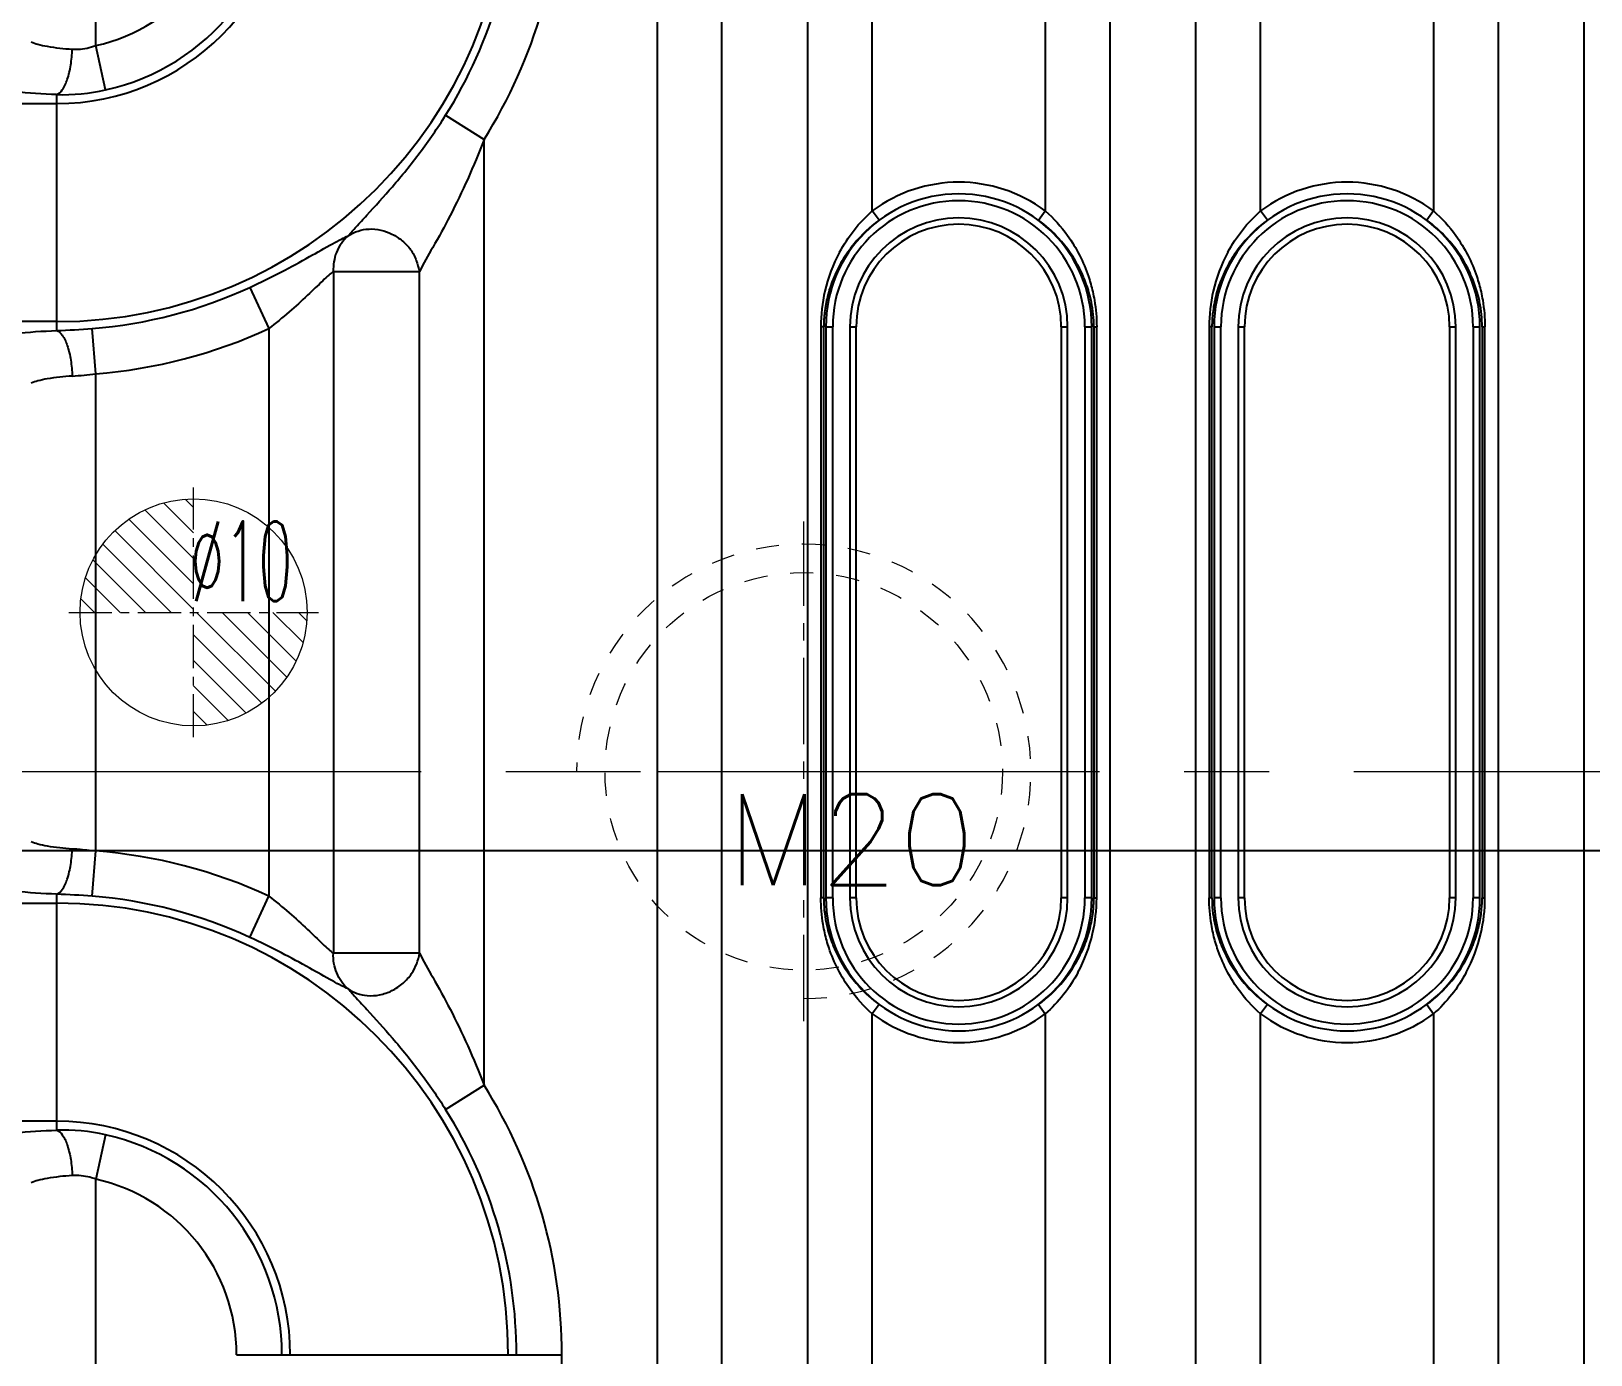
# Model space of a CAD drawing. Header units: millimetres. Extents: x 699 to 6116, y -3115 to -1923.
# Drawn here: x 881.8 to 950.5, y -2448.7 to -2390.5 of the extents above; entities that cross this region are included whole.
import ezdxf
from ezdxf.enums import TextEntityAlignment as Align

# ---------------------------------------------------------------- set-up
doc = ezdxf.new("R2010")
doc.units = ezdxf.units.MM
doc.header["$LTSCALE"] = 16.335
doc.header["$PDMODE"] = 3
doc.header["$PDSIZE"] = 0.3125
doc.linetypes.add('CENTER', pattern=[0.6, 0.375, -0.075, 0.075, -0.075])
doc.linetypes.add('HIDDEN', pattern=[0.2, 0.1, -0.1])
doc.layers.get('0').update_dxf_attribs({"linetype": 'CONTINUOUS'})
doc.layers.get('Defpoints').update_dxf_attribs({"linetype": 'CONTINUOUS'})
for name, color, linetype, lineweight in [('center', 1, 'CENTER', 9), ('epin', 13, 'CONTINUOUS', 9), ('screw', 33, 'CONTINUOUS', 13)]:
    doc.layers.add(name, color=color, linetype=linetype, lineweight=lineweight)
doc.styles.get("Standard").update_dxf_attribs({"font": 'txt', "width": 0.8})
doc.styles.add('TXT', font='txt.shx', dxfattribs={"bigfont": 'gbcbig.shx'})
doc.styles.add('TXT05', font='txt.shx', dxfattribs={"width": 0.5, "bigfont": 'gbcbig.shx'})
doc.dimstyles.get("Standard").update_dxf_attribs({"dimtxt": 0.15625, "dimasz": 0.1875, "dimexe": 0.125, "dimexo": 0.0625, "dimtad": 0, "dimtih": 1, "dimtoh": 1, "dimdsep": 46, "dimtxsty": 'Standard', "dimcen": 0.09, "dimadec": 0, "dimazin": 0, "dimtp": 0.01, "dimtm": 0.01, "dimtfac": 1, "dimtofl": 0, "dimtmove": 0, "dimatfit": 3, "dimfxl": 0, "dimtolj": 1, "dimarcsym": 0})

# ---------------------------------------------------------------- blocks, each defined once
blk = doc.blocks.new('screw_m20_g')
at = {"layer": 'screw', "color": 1, "linetype": 'CENTER', "ltscale": 0.621977}
for p, q in [((0, -11), (0, 11)), ((-11, 0), (11, 0))]:
    blk.add_line(p, q, dxfattribs=at)
at = {"layer": 'screw', "linetype": 'HIDDEN', "ltscale": 0.621977}
blk.add_circle((0, 0), 8.75, dxfattribs=at)
at = {"layer": 'screw', "color": 92, "linetype": 'HIDDEN', "ltscale": 0.621977}
blk.add_arc((0, 0), 10, 270, 180, dxfattribs=at)
at = {"layer": 'screw', "color": 6, "style": 'TXT'}
blk.add_text('M20', height=4, dxfattribs=at).set_placement((-3.4, -5))
blk = doc.blocks.new('*D698')
at = {"color": 4, "lineweight": -2}
blk.add_line((793.157, -2423.043), (749.752, -2423.043), dxfattribs=at)
at = {"layer": 'Defpoints', "color": 0}
for p in [(749.752, -2423.043), (793.22, -2423.043), (1045.847, -2423.043)]:
    blk.add_point(p, dxfattribs=at)
at = {"color": 6, "insert": (739.752, -2423.043), "char_height": 10, "attachment_point": 5}
blk.add_mtext('\\A1;0.00', dxfattribs=at)
blk = doc.blocks.new('epin_ejp_10')
at = {"layer": 'epin'}
h = blk.add_hatch(dxfattribs=at)
h.set_pattern_fill('_ANSI31', color=123, scale=0.25, angle=90, style=0)
h.set_pattern_definition([(135, (-2152.64246, 412.4307), (-0.561266, -0.561266), [])])
h.paths.add_polyline_path([(0, 5, 0.414214), (-5, 0), (0, 0)])
h.paths.add_polyline_path([(5, 0), (0, 0), (0, -5, 0.414214)])
at = {"layer": 'epin', "color": 1, "linetype": 'CENTER', "ltscale": 0.310989}
for p, q in [((0, -5.5), (0, 5.5)), ((-5.5, 0), (5.5, 0))]:
    blk.add_line(p, q, dxfattribs=at)
at = {"layer": 'epin'}
blk.add_circle((0, 0), 5, dxfattribs=at)
at = {"layer": 'epin', "color": 6, "style": 'TXT05', "width": 0.5}
blk.add_text('%%c10', height=3.5, dxfattribs=at).set_placement((2.096, 2.25), align=Align.MIDDLE)
blk = doc.blocks.new('986')
at = {"layer": 'epin'}
blk.add_blockref('epin_ejp_10', (-3352.807, -119.67), dxfattribs=at)
blk = doc.blocks.new('*D755')
at = {"color": 4, "lineweight": -2}
blk.add_line((976.485, -2331.543), (755.484, -2331.543), dxfattribs=at)
at = {"layer": 'Defpoints', "color": 0}
for p in [(755.484, -2331.543), (976.547, -2331.543), (1045.847, -2423.043)]:
    blk.add_point(p, dxfattribs=at)
at = {"color": 6, "insert": (741.484, -2331.543), "char_height": 10, "attachment_point": 5}
blk.add_mtext('\\A1;91.50', dxfattribs=at)
blk = doc.blocks.new('*D756')
at = {"color": 4, "lineweight": -2}
for p, q in [((795.484, -2426.543), (775.484, -2436.647)), ((956.985, -2426.543), (795.484, -2426.543)), ((775.484, -2436.647), (755.484, -2436.647))]:
    blk.add_line(p, q, dxfattribs=at)
at = {"layer": 'Defpoints', "color": 0}
for p in [(1045.847, -2423.043), (957.047, -2426.543), (755.484, -2436.647)]:
    blk.add_point(p, dxfattribs=at)
at = {"color": 6, "insert": (744.151, -2436.647), "char_height": 10, "attachment_point": 5}
blk.add_mtext('\\A1;3.50', dxfattribs=at)
blk = doc.blocks.new('*D757')
at = {"color": 4, "lineweight": -2}
blk.add_line((976.485, -2500.543), (755.484, -2500.543), dxfattribs=at)
at = {"layer": 'Defpoints', "color": 0}
for p in [(1045.847, -2423.043), (755.484, -2500.543), (976.547, -2500.543)]:
    blk.add_point(p, dxfattribs=at)
at = {"color": 6, "insert": (740.151, -2500.543), "char_height": 10, "attachment_point": 5}
blk.add_mtext('\\A1;77.50', dxfattribs=at)
blk = doc.blocks.new('*D758')
at = {"color": 4, "lineweight": -2}
blk.add_line((890.285, -2596.043), (755.484, -2596.043), dxfattribs=at)
at = {"layer": 'Defpoints', "color": 0}
for p in [(1045.847, -2423.043), (755.484, -2596.043), (890.347, -2596.043)]:
    blk.add_point(p, dxfattribs=at)
at = {"color": 6, "insert": (738.151, -2596.043), "char_height": 10, "attachment_point": 5}
blk.add_mtext('\\A1;173.00', dxfattribs=at)
blk = doc.blocks.new('*D759')
at = {"color": 4, "lineweight": -2}
blk.add_line((895.847, -2600.255), (895.847, -2670.053), dxfattribs=at)
at = {"layer": 'Defpoints', "color": 0}
for p in [(1045.847, -2423.043), (895.847, -2600.193), (895.847, -2670.053)]:
    blk.add_point(p, dxfattribs=at)
at = {"color": 6, "insert": (895.847, -2686.72), "char_height": 10, "attachment_point": 5, "rotation": 90}
blk.add_mtext('\\A1;150.00', dxfattribs=at)

msp = doc.modelspace()

# ---------------------------------------------------------------- linework, layer by layer
at = {"color": 7, "linetype": 'Continuous'}
for p, q in [((912.231, -2339.094), (912.231, -2492.991)), ((916.022, -2492.991), (916.022, -2339.094)), ((929.325, -2339.094), (929.325, -2492.991)), ((933.116, -2492.991), (933.116, -2339.094)), ((946.418, -2339.094), (946.418, -2492.991)), ((950.209, -2492.991), (950.209, -2339.094)), ((909.389, -2339.677), (909.389, -2492.408)), ((884.678, -2391.095), (884.678, -2350.685)), ((918.865, -2398.374), (918.865, -2377.404)), ((926.481, -2377.404), (926.481, -2398.374)), ((935.959, -2398.374), (935.959, -2377.404)), ((943.575, -2377.404), (943.575, -2398.374)), ((885.113, -2393.047), (884.678, -2391.095)), ((882.956, -2393.253), (882.956, -2403.64)), ((877.264, -2393.646), (882.956, -2393.646)), ((900.08, -2394.162), (901.772, -2395.229)), ((901.772, -2436.856), (901.772, -2395.229)), ((919.165, -2398.776), (918.865, -2398.374)), ((926.181, -2398.776), (926.481, -2398.374)), ((936.259, -2398.776), (935.959, -2398.374)), ((943.575, -2398.374), (943.275, -2398.776)), ((895.138, -2401.04), (895.138, -2431.046)), ((895.138, -2401.04), (898.928, -2401.04)), ((898.928, -2431.046), (898.928, -2401.04)), ((891.455, -2401.738), (892.294, -2403.553)), ((882.956, -2403.246), (877.264, -2403.246)), ((884.678, -2405.541), (884.524, -2403.547)), ((892.294, -2403.553), (892.294, -2428.532)), ((916.602, -2403.474), (916.602, -2428.611)), ((916.726, -2403.474), (916.602, -2403.474)), ((916.726, -2428.611), (916.726, -2403.474)), ((916.822, -2403.474), (916.822, -2428.611)), ((916.822, -2403.474), (917.123, -2403.474)), ((917.123, -2428.611), (917.123, -2403.474)), ((917.884, -2403.474), (917.884, -2428.611)), ((917.884, -2403.474), (918.16, -2403.474)), ((918.16, -2428.611), (918.16, -2403.474)), ((927.187, -2403.474), (927.187, -2428.611)), ((927.187, -2403.474), (927.463, -2403.474)), ((927.463, -2428.611), (927.463, -2403.474)), ((928.224, -2403.474), (928.224, -2428.611)), ((928.224, -2403.474), (928.525, -2403.474)), ((928.525, -2428.611), (928.525, -2403.474)), ((928.62, -2403.474), (928.62, -2428.611)), ((928.62, -2403.474), (928.745, -2403.474)), ((928.745, -2428.611), (928.745, -2403.474)), ((933.696, -2403.474), (933.696, -2428.611)), ((933.82, -2403.474), (933.696, -2403.474)), ((933.82, -2428.611), (933.82, -2403.474)), ((933.915, -2403.474), (933.915, -2428.611)), ((933.915, -2403.474), (934.216, -2403.474)), ((934.216, -2428.611), (934.216, -2403.474)), ((934.977, -2403.474), (934.977, -2428.611)), ((934.977, -2403.474), (935.253, -2403.474)), ((935.253, -2428.611), (935.253, -2403.474)), ((944.281, -2403.474), (944.281, -2428.611)), ((944.281, -2403.474), (944.556, -2403.474)), ((944.556, -2428.611), (944.556, -2403.474)), ((945.317, -2403.474), (945.317, -2428.611)), ((945.317, -2403.474), (945.618, -2403.474)), ((945.618, -2428.611), (945.618, -2403.474)), ((945.714, -2403.474), (945.714, -2428.611)), ((945.714, -2403.474), (945.838, -2403.474)), ((945.838, -2428.611), (945.838, -2403.474)), ((884.678, -2426.544), (884.678, -2405.541)), ((884.524, -2428.538), (884.678, -2426.544)), ((882.956, -2428.445), (882.956, -2438.833)), ((891.455, -2430.347), (892.294, -2428.532)), ((916.726, -2428.611), (916.602, -2428.611)), ((917.123, -2428.611), (916.822, -2428.611)), ((918.16, -2428.611), (917.884, -2428.611)), ((927.463, -2428.611), (927.187, -2428.611)), ((928.525, -2428.611), (928.224, -2428.611)), ((928.62, -2428.611), (928.745, -2428.611)), ((933.82, -2428.611), (933.696, -2428.611)), ((934.216, -2428.611), (933.915, -2428.611)), ((935.253, -2428.611), (934.977, -2428.611)), ((944.556, -2428.611), (944.281, -2428.611)), ((945.618, -2428.611), (945.317, -2428.611)), ((945.714, -2428.611), (945.838, -2428.611)), ((877.264, -2428.839), (882.956, -2428.839)), ((898.928, -2431.046), (895.138, -2431.046)), ((919.165, -2433.31), (918.865, -2433.712)), ((926.181, -2433.31), (926.481, -2433.712)), ((936.259, -2433.31), (935.959, -2433.712)), ((943.275, -2433.31), (943.575, -2433.712)), ((918.865, -2454.682), (918.865, -2433.712)), ((926.481, -2433.712), (926.481, -2454.682)), ((935.959, -2454.682), (935.959, -2433.712)), ((943.575, -2433.712), (943.575, -2454.682)), ((900.08, -2437.923), (901.772, -2436.856)), ((882.956, -2438.439), (877.264, -2438.439)), ((885.113, -2439.038), (884.679, -2440.99)), ((884.678, -2481.4), (884.678, -2440.99)), ((890.877, -2448.721), (905.2, -2448.721)), ((905.2, -2485.422), (905.2, -2448.721))]:
    msp.add_line(p, q, dxfattribs=at)
for centre, radius, start, end in [((882.956, -2383.364), 19.882, 270, 0), ((882.956, -2383.364), 10.283, 270, 360), ((882.956, -2383.364), 7.921, 282.5589, 0), ((882.956, -2383.364), 9.921, 282.5589, 360), ((882.956, -2383.364), 20.244, 327.76467, 0), ((882.956, -2383.364), 22.244, 327.76473, 360), ((883.214, -2384.533), 8.724, 268.30464, 282.57351), ((922.673, -2403.474), 5.852, 0, 180), ((922.673, -2403.474), 6.365, 53.25301, 126.74695), ((939.767, -2403.474), 5.852, 0, 180), ((939.767, -2403.474), 6.365, 53.25404, 126.74685), ((922.673, -2403.474), 5.551, 0, 180), ((939.767, -2403.474), 5.551, 0, 180), ((922.673, -2403.474), 4.79, 0, 180), ((922.907, -2403.801), 6.265, 126.67171, 140.62547), ((922.673, -2403.474), 4.514, 0, 180), ((922.433, -2403.808), 6.275, 42.45415, 53.31992), ((939.767, -2403.474), 4.79, 0, 180), ((940.001, -2403.801), 6.265, 126.67169, 140.62346), ((939.767, -2403.474), 4.514, 0, 180), ((939.526, -2403.808), 6.275, 42.45432, 53.32018), ((923.467, -2403.441), 6.86, 151.72689, 167.09518), ((922.778, -2403.693), 6.097, 140.63766, 149.14027), ((940.561, -2403.441), 6.86, 151.70966, 167.07647), ((939.871, -2403.693), 6.097, 140.63559, 149.13674), ((922.63, -2403.604), 5.924, 149.14632, 157.87272), ((939.724, -2403.604), 5.924, 149.14287, 157.86902), ((882.956, -2383.364), 20.244, 274.44061, 294.8221), ((922.452, -2403.531), 5.732, 157.87929, 165.89357), ((939.545, -2403.531), 5.732, 157.87541, 165.89131), ((923.591, -2403.478), 6.989, 167.02371, 179.96408), ((922.29, -2403.488), 5.564, 165.90794, 173.29318), ((922.99, -2403.491), 5.631, 0.17074, 11.28681), ((940.681, -2403.478), 6.985, 167.00259, 179.96792), ((939.384, -2403.489), 5.565, 165.90609, 173.2916), ((940.083, -2403.491), 5.631, 0.17075, 11.28696), ((922.184, -2403.475), 5.457, 173.30785, 179.99251), ((939.275, -2403.474), 5.455, 173.30511, 179.99397), ((881.081, -2358.659), 45.02, 272.38701, 274.38544), ((882.956, -2383.364), 22.244, 274.44061, 294.82209), ((882.648, -2389.755), 15.917, 273.58983, 277.32721), ((882.956, -2448.721), 22.244, 65.17791, 85.55939), ((881.188, -2471.612), 43.203, 85.57253, 87.65502), ((882.956, -2448.721), 20.244, 65.17789, 85.55939), ((922.356, -2428.595), 5.63, 180.16987, 191.2763), ((922.673, -2428.611), 5.852, 180, 0), ((922.673, -2428.611), 5.551, 180, 360), ((922.673, -2428.611), 4.79, 180, 360), ((922.673, -2428.611), 4.514, 180, 0), ((921.759, -2428.607), 6.985, 347.00281, 359.96793), ((923.165, -2428.611), 5.455, 353.30518, 359.99397), ((939.451, -2428.595), 5.631, 180.17074, 191.28669), ((939.767, -2428.611), 5.852, 180, 0), ((939.767, -2428.611), 5.551, 180, 360), ((939.767, -2428.611), 4.79, 180, 360), ((939.767, -2428.611), 4.514, 180, 0), ((938.853, -2428.607), 6.985, 347.0025, 359.96792), ((940.259, -2428.611), 5.455, 353.30508, 359.99397), ((882.956, -2448.721), 19.882, 0, 90), ((923.056, -2428.597), 5.565, 345.90625, 353.29168), ((940.15, -2428.597), 5.565, 345.90603, 353.29158), ((922.895, -2428.555), 5.732, 337.87568, 345.89147), ((939.988, -2428.555), 5.732, 337.87532, 345.89125), ((921.879, -2428.644), 6.86, 331.71007, 347.07668), ((938.973, -2428.644), 6.86, 331.70951, 347.07638), ((922.717, -2428.481), 5.924, 329.14323, 337.86928), ((939.81, -2428.481), 5.924, 329.14275, 337.86892), ((922.569, -2428.392), 6.097, 320.63599, 329.13709), ((939.662, -2428.392), 6.097, 320.63545, 329.13661), ((922.915, -2428.275), 6.277, 222.47822, 233.31754), ((922.44, -2428.285), 6.265, 306.67213, 320.62386), ((940.007, -2428.277), 6.275, 222.45383, 233.31955), ((939.533, -2428.285), 6.265, 306.67154, 320.62332), ((922.673, -2428.611), 6.365, 233.25263, 306.74722), ((939.767, -2428.611), 6.365, 233.25282, 306.74596), ((882.956, -2448.721), 22.244, 0, 32.23527), ((882.956, -2448.721), 20.244, 0, 32.23533), ((882.956, -2448.721), 10.283, 0, 90), ((883.218, -2447.513), 8.684, 77.39349, 91.72835), ((882.956, -2448.721), 9.921, 0, 77.4411), ((882.956, -2448.721), 7.921, 0, 77.4411)]:
    msp.add_arc(centre, radius, start, end, dxfattribs=at)
for points, knots in [([(881.835, -2390.933), (881.927, -2390.978), (882.161, -2391.053), (882.763, -2391.179), (883.274, -2391.229), (883.645, -2391.253)], [0, 0, 0, 0, 0.166955, 0.395987, 1, 1, 1, 1]), ([(882.956, -2393.253), (883.058, -2393.223), (883.26, -2393.002), (883.458, -2392.553), (883.592, -2391.938), (883.637, -2391.486), (883.645, -2391.253)], [0, 0, 0, 0, 0.145355, 0.376506, 0.680188, 1, 1, 1, 1]), ([(883.645, -2391.252), (883.73, -2391.258), (884.08, -2391.261), (884.43, -2391.187), (884.678, -2391.095)], [0, 0, 0, 0, 0.242709, 1, 1, 1, 1]), ([(882.956, -2393.253), (882.338, -2393.229), (881.489, -2393.18), (880.485, -2393.054), (880.097, -2392.979), (879.94, -2392.933)], [0, 0, 0, 0, 0.610619, 0.838385, 1, 1, 1, 1]), ([(895.787, -2399.475), (895.9, -2399.337), (896.172, -2399.033), (896.834, -2398.321), (897.801, -2397.259), (898.98, -2395.802), (899.725, -2394.726), (900.08, -2394.162)], [0, 0, 0, 0, 0.078283, 0.178771, 0.426596, 0.707874, 1, 1, 1, 1]), ([(901.772, -2395.229), (901.55, -2395.816), (901.08, -2396.947), (900.316, -2398.531), (899.583, -2399.875), (899.111, -2400.682), (898.929, -2401.04)], [0, 0, 0, 0, 0.290557, 0.566991, 0.814216, 1, 1, 1, 1]), ([(891.455, -2401.738), (891.924, -2401.521), (892.813, -2401.085), (894.022, -2400.43), (894.893, -2399.93), (895.457, -2399.626), (895.686, -2399.514), (895.787, -2399.475)], [0, 0, 0, 0, 0.31731, 0.607042, 0.843607, 0.933647, 1, 1, 1, 1]), ([(895.788, -2399.475), (895.564, -2399.667), (895.216, -2400.163), (895.124, -2400.755), (895.137, -2401.039)], [0, 0, 0, 0, 0.508761, 1, 1, 1, 1]), ([(895.787, -2399.475), (896.051, -2399.288), (896.731, -2399.073), (897.59, -2399.285), (898.183, -2399.673), (898.561, -2400.064), (898.802, -2400.54), (898.887, -2400.877), (898.928, -2401.04)], [0, 0, 0, 0, 0.235234, 0.48654, 0.617288, 0.747907, 0.877672, 1, 1, 1, 1]), ([(928.222, -2401.415), (928.155, -2401.247), (927.855, -2400.583), (927.432, -2399.976), (927.063, -2399.572)], [0, 0, 0, 0, 0.248204, 1, 1, 1, 1]), ([(927.462, -2399.455), (927.857, -2400.006), (928.277, -2400.831), (928.52, -2401.706), (928.571, -2401.931)], [0, 0, 0, 0, 0.746536, 1, 1, 1, 1]), ([(945.315, -2401.415), (945.249, -2401.247), (944.949, -2400.583), (944.526, -2399.976), (944.156, -2399.572)], [0, 0, 0, 0, 0.248204, 1, 1, 1, 1]), ([(944.555, -2399.455), (944.95, -2400.006), (945.37, -2400.831), (945.614, -2401.706), (945.665, -2401.931)], [0, 0, 0, 0, 0.746536, 1, 1, 1, 1]), ([(895.138, -2401.04), (895.067, -2401.089), (894.911, -2401.222), (894.535, -2401.574), (893.966, -2402.128), (893.179, -2402.839), (892.6, -2403.318), (892.294, -2403.553)], [0, 0, 0, 0, 0.067848, 0.161878, 0.407005, 0.695056, 1, 1, 1, 1]), ([(928.511, -2402.389), (928.494, -2402.305), (928.42, -2401.974), (928.315, -2401.65), (928.222, -2401.415)], [0, 0, 0, 0, 0.253093, 1, 1, 1, 1]), ([(945.605, -2402.389), (945.588, -2402.305), (945.514, -2401.974), (945.409, -2401.65), (945.315, -2401.415)], [0, 0, 0, 0, 0.253093, 1, 1, 1, 1]), ([(928.571, -2401.931), (928.599, -2402.055), (928.7, -2402.564), (928.744, -2403.083), (928.744, -2403.474)], [0, 0, 0, 0, 0.246522, 1, 1, 1, 1]), ([(945.665, -2401.931), (945.693, -2402.055), (945.793, -2402.564), (945.838, -2403.083), (945.838, -2403.474)], [0, 0, 0, 0, 0.246522, 1, 1, 1, 1]), ([(879.94, -2403.96), (880.097, -2403.914), (880.485, -2403.839), (881.489, -2403.712), (882.338, -2403.664), (882.956, -2403.64)], [0, 0, 0, 0, 0.161616, 0.389381, 1, 1, 1, 1]), ([(882.956, -2403.64), (883.057, -2403.669), (883.258, -2403.887), (883.456, -2404.335), (883.591, -2404.95), (883.637, -2405.405), (883.645, -2405.64)], [0, 0, 0, 0, 0.143719, 0.373299, 0.677525, 1, 1, 1, 1]), ([(883.645, -2405.64), (883.274, -2405.664), (882.763, -2405.714), (882.161, -2405.84), (881.927, -2405.915), (881.835, -2405.96)], [0, 0, 0, 0, 0.604011, 0.833042, 1, 1, 1, 1]), ([(881.835, -2426.125), (881.927, -2426.171), (882.161, -2426.245), (882.763, -2426.371), (883.274, -2426.421), (883.645, -2426.445)], [0, 0, 0, 0, 0.166929, 0.395944, 1, 1, 1, 1]), ([(882.956, -2428.445), (883.058, -2428.416), (883.26, -2428.195), (883.458, -2427.745), (883.592, -2427.131), (883.637, -2426.678), (883.645, -2426.445)], [0, 0, 0, 0, 0.145336, 0.376476, 0.680169, 1, 1, 1, 1]), ([(883.645, -2426.445), (883.729, -2426.45), (884.074, -2426.475), (884.418, -2426.51), (884.678, -2426.544)], [0, 0, 0, 0, 0.242526, 1, 1, 1, 1]), ([(882.956, -2428.445), (882.338, -2428.421), (881.489, -2428.373), (880.485, -2428.247), (880.097, -2428.172), (879.94, -2428.125)], [0, 0, 0, 0, 0.610614, 0.838383, 1, 1, 1, 1]), ([(892.294, -2428.532), (892.6, -2428.768), (893.179, -2429.246), (893.966, -2429.957), (894.535, -2430.512), (894.911, -2430.863), (895.067, -2430.997), (895.138, -2431.046)], [0, 0, 0, 0, 0.304977, 0.593027, 0.838129, 0.932151, 1, 1, 1, 1]), ([(916.776, -2430.155), (916.748, -2430.03), (916.647, -2429.522), (916.602, -2429.002), (916.602, -2428.611)], [0, 0, 0, 0, 0.246502, 1, 1, 1, 1]), ([(933.869, -2430.154), (933.841, -2430.03), (933.741, -2429.521), (933.696, -2429.002), (933.696, -2428.611)], [0, 0, 0, 0, 0.246522, 1, 1, 1, 1]), ([(916.835, -2429.696), (916.852, -2429.78), (916.926, -2430.11), (917.031, -2430.434), (917.125, -2430.669)], [0, 0, 0, 0, 0.253095, 1, 1, 1, 1]), ([(933.929, -2429.697), (933.946, -2429.781), (934.02, -2430.111), (934.125, -2430.435), (934.218, -2430.67)], [0, 0, 0, 0, 0.253093, 1, 1, 1, 1]), ([(895.787, -2432.61), (895.686, -2432.571), (895.457, -2432.459), (894.894, -2432.155), (894.022, -2431.655), (892.813, -2431), (891.924, -2430.564), (891.455, -2430.347)], [0, 0, 0, 0, 0.066367, 0.156386, 0.392844, 0.6826, 1, 1, 1, 1]), ([(917.887, -2432.633), (917.491, -2432.082), (917.071, -2431.255), (916.827, -2430.379), (916.776, -2430.155)], [0, 0, 0, 0, 0.746531, 1, 1, 1, 1]), ([(917.125, -2430.669), (917.191, -2430.837), (917.491, -2431.502), (917.915, -2432.111), (918.286, -2432.515)], [0, 0, 0, 0, 0.2482, 1, 1, 1, 1]), ([(934.978, -2432.63), (934.583, -2432.08), (934.164, -2431.254), (933.92, -2430.379), (933.869, -2430.154)], [0, 0, 0, 0, 0.746536, 1, 1, 1, 1]), ([(934.218, -2430.67), (934.285, -2430.838), (934.585, -2431.502), (935.008, -2432.109), (935.377, -2432.513)], [0, 0, 0, 0, 0.248204, 1, 1, 1, 1]), ([(895.787, -2432.61), (895.57, -2432.425), (895.219, -2431.931), (895.127, -2431.34), (895.138, -2431.046)], [0, 0, 0, 0, 0.49244, 1, 1, 1, 1]), ([(895.787, -2432.61), (896.03, -2432.782), (896.509, -2432.948), (897.184, -2432.898), (897.733, -2432.717), (898.215, -2432.383), (898.691, -2431.857), (898.887, -2431.362), (898.929, -2431.046)], [0, 0, 0, 0, 0.216166, 0.347422, 0.487749, 0.630694, 0.768465, 1, 1, 1, 1]), ([(898.929, -2431.046), (899.111, -2431.403), (899.583, -2432.21), (900.316, -2433.554), (901.08, -2435.138), (901.55, -2436.27), (901.772, -2436.856)], [0, 0, 0, 0, 0.185723, 0.432913, 0.709372, 1, 1, 1, 1]), ([(895.787, -2432.61), (895.9, -2432.748), (896.172, -2433.052), (896.834, -2433.765), (897.801, -2434.826), (898.98, -2436.283), (899.725, -2437.36), (900.08, -2437.923)], [0, 0, 0, 0, 0.078282, 0.178773, 0.426598, 0.707877, 1, 1, 1, 1]), ([(879.94, -2439.153), (880.097, -2439.106), (880.485, -2439.031), (881.489, -2438.905), (882.338, -2438.856), (882.956, -2438.833)], [0, 0, 0, 0, 0.161616, 0.389385, 1, 1, 1, 1]), ([(882.956, -2438.833), (883.057, -2438.861), (883.258, -2439.079), (883.456, -2439.527), (883.591, -2440.143), (883.637, -2440.598), (883.645, -2440.833)], [0, 0, 0, 0, 0.143661, 0.373179, 0.677422, 1, 1, 1, 1]), ([(883.645, -2440.833), (883.274, -2440.856), (882.763, -2440.907), (882.161, -2441.033), (881.927, -2441.107), (881.835, -2441.153)], [0, 0, 0, 0, 0.604057, 0.833071, 1, 1, 1, 1]), ([(884.678, -2440.99), (884.593, -2440.959), (884.26, -2440.854), (883.904, -2440.816), (883.645, -2440.833)], [0, 0, 0, 0, 0.258645, 1, 1, 1, 1])]:
    msp.add_open_spline(points, degree=3, knots=knots, dxfattribs=at)
for points in [[(917.426, -2400.192), (917.792, -2399.511), (918.282, -2398.881), (918.865, -2398.374)], [(926.481, -2398.374), (926.848, -2398.693), (927.178, -2399.06), (927.462, -2399.455)], [(934.52, -2400.19), (934.886, -2399.51), (935.377, -2398.881), (935.959, -2398.374)], [(943.575, -2398.374), (943.942, -2398.693), (944.272, -2399.06), (944.555, -2399.455)], [(927.92, -2431.895), (927.554, -2432.576), (927.064, -2433.204), (926.481, -2433.712)], [(945.013, -2431.895), (944.648, -2432.576), (944.157, -2433.204), (943.575, -2433.712)], [(918.865, -2433.712), (918.499, -2433.393), (918.17, -2433.027), (917.887, -2432.633)], [(935.959, -2433.712), (935.592, -2433.392), (935.262, -2433.026), (934.978, -2432.63)]]:
    msp.add_open_spline(points, degree=3, dxfattribs=at)
at = {"layer": 'center', "color": 1, "linetype": 'CENTER', "ltscale": 3.047689}
msp.add_line((760.847, -2423.043), (1330.847, -2423.043), dxfattribs=at)

# ---------------------------------------------------------------- block references
msp.add_blockref('986', (4241.793, -2296.373))
at = {"layer": 'screw'}
msp.add_blockref('screw_m20_g', (915.847, -2423.043), dxfattribs=at)

# ---------------------------------------------------------------- dimensions: what is measured, and where the dimension line sits
for feature_location, offset, dtype, origin, picture, middle in [((976.547, -2331.543), (-221.063, 0), 0, (1045.847, -2423.043), '*D755', (741.484, -2331.543)), ((793.219956122, -2423.042626892), (-43.468232284, 0), 0, (1045.847085296, -2423.042626892), '*D698', (739.751723838, -2423.042626892)), ((890.347, -2596.043), (-134.863, 0), 0, (1045.847, -2423.043), '*D758', (738.151, -2596.043)), ((976.547, -2500.543), (-221.063, 0), 0, (1045.847, -2423.043), '*D757', (740.151, -2500.543)), ((957.047, -2426.543), (-201.563, -10.104), 0, (1045.847, -2423.043), '*D756', (744.151, -2436.647)), ((895.847, -2600.193), (0, -69.861), 1, (1045.847, -2423.043), '*D759', (895.847, -2686.72))]:
    dim = msp.add_ordinate_dim(feature_location=feature_location, offset=offset, dtype=dtype, origin=origin, dimstyle='Standard', override={"dimtxt": 10, "dimasz": 10, "dimgap": 0, "dimtih": 0, "dimtoh": 0, "dimzin": 0, "dimcen": 0, "dimclrd": 4, "dimclre": 4, "dimclrt": 6, "dimadec": 2, "dimtp": 0, "dimtm": 0, "dimtzin": 0})
    dim.commit()
    dim.dimension.update_dxf_attribs({"geometry": picture, "text_midpoint": middle})

doc.saveas('drawing.dxf')
